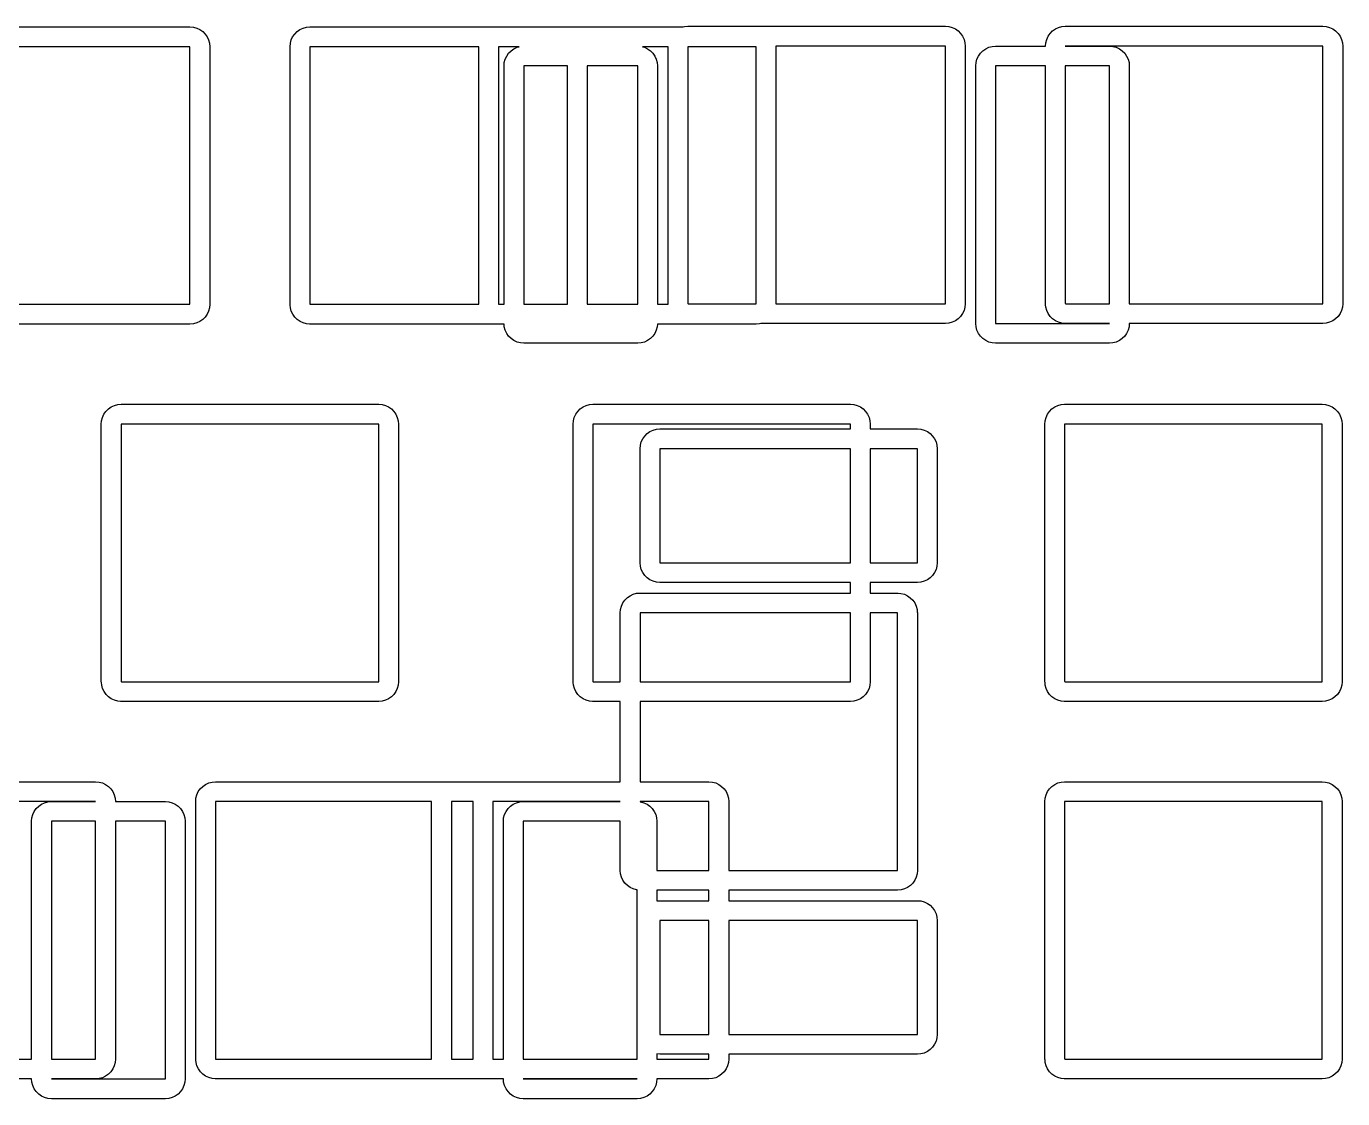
# Model space of a CAD drawing. Extents: x 2.4 to 14.3, y -7 to -3.4.
# Drawn here: x 11.649 to 14.265, y -5.491 to -3.36 of the extents above; entities that cross this region are included whole.
import ezdxf

# ---------------------------------------------------------------- set-up
doc = ezdxf.new("R2010")
doc.units = 0
doc.header["$MEASUREMENT"] = 0
doc.layers.add('BLACK', color=7, linetype='CONTINUOUS')

msp = doc.modelspace()

# ---------------------------------------------------------------- linework, layer by layer
at = {"layer": 'BLACK', "linetype": 'CONTINUOUS'}
for p, q in [((11.4628, -3.36097), (11.9747, -3.36097)), ((11.9747, -3.36097), (11.9747, -3.36097)), ((11.9747, -3.36097), (11.9815, -3.36157)), ((11.9747, -3.36097), (11.9747, -3.36097)), ((11.9815, -3.36157), (11.9881, -3.36335)), ((11.9881, -3.36335), (11.9943, -3.36625)), ((11.9943, -3.36625), (12, -3.37019)), ((12, -3.37019), (12.0048, -3.37504)), ((12.1827, -3.37504), (12.1875, -3.37018)), ((12.1875, -3.37018), (12.1932, -3.36625)), ((12.1932, -3.36625), (12.1994, -3.36335)), ((12.1994, -3.36335), (12.206, -3.36157)), ((12.206, -3.36157), (12.2128, -3.36097)), ((12.2128, -3.36097), (12.2128, -3.36097)), ((12.2128, -3.36097), (12.7247, -3.36097)), ((12.7247, -3.36097), (12.9548, -3.36097)), ((12.9548, -3.36097), (12.9573, -3.36032)), ((12.9573, -3.36032), (12.9641, -3.35972)), ((12.9641, -3.35972), (13.4759, -3.35972)), ((13.4759, -3.35972), (13.4827, -3.36032)), ((13.4827, -3.36032), (13.4894, -3.3621)), ((13.4894, -3.3621), (13.4956, -3.365)), ((13.4956, -3.365), (13.5012, -3.36894)), ((13.5012, -3.36894), (13.5061, -3.37379)), ((13.5061, -3.37379), (13.51, -3.37941)), ((13.68, -3.37941), (13.6839, -3.37379)), ((13.6839, -3.37379), (13.6888, -3.36894)), ((13.6888, -3.36894), (13.6944, -3.365)), ((13.6944, -3.365), (13.7006, -3.3621)), ((13.7006, -3.3621), (13.7073, -3.36032)), ((13.7073, -3.36032), (13.7141, -3.35972)), ((13.7141, -3.35972), (14.2259, -3.35972)), ((14.2259, -3.35972), (14.2327, -3.36032)), ((14.2327, -3.36032), (14.2394, -3.3621)), ((14.2394, -3.3621), (14.2456, -3.365)), ((14.2456, -3.365), (14.2512, -3.36894)), ((14.2512, -3.36894), (14.2561, -3.37379)), ((14.2561, -3.37379), (14.26, -3.37941)), ((11.9747, -3.40034), (11.4628, -3.40034)), ((11.9747, -3.40035), (11.9747, -3.40034)), ((11.9747, -3.40034), (11.9747, -3.40034)), ((11.9747, -3.91215), (11.9747, -3.40035)), ((12.0048, -3.37504), (12.0088, -3.38066)), ((12.0088, -3.38066), (12.0117, -3.38688)), ((12.0117, -3.38688), (12.0134, -3.39351)), ((12.0134, -3.39351), (12.014, -3.40034)), ((12.014, -3.40034), (12.014, -3.40034)), ((12.014, -3.40034), (12.014, -3.40034)), ((12.014, -3.40034), (12.014, -3.91216)), ((12.1735, -3.40034), (12.1741, -3.39351)), ((12.1735, -3.91216), (12.1735, -3.40034)), ((12.1735, -3.40034), (12.1735, -3.40034)), ((12.1741, -3.39351), (12.1758, -3.38688)), ((12.1758, -3.38688), (12.1787, -3.38066)), ((12.1787, -3.38066), (12.1827, -3.37504)), ((12.2128, -3.40034), (12.2128, -3.91128)), ((12.5485, -3.40034), (12.2128, -3.40034)), ((12.5485, -3.91216), (12.5485, -3.40034)), ((12.5878, -3.40034), (12.5878, -3.91128)), ((12.6288, -3.40034), (12.5878, -3.40034)), ((12.6246, -3.40147), (12.6288, -3.40034)), ((12.8737, -3.40034), (12.8779, -3.40147)), ((12.9247, -3.40034), (12.8737, -3.40034)), ((12.9247, -3.91091), (12.9247, -3.40034)), ((12.9641, -3.40034), (12.9641, -3.91004)), ((13.0997, -3.40034), (12.9641, -3.40034)), ((13.0997, -3.40035), (13.0997, -3.40034)), ((13.0997, -3.40034), (13.0997, -3.40034)), ((13.0997, -3.91091), (13.0997, -3.40035)), ((13.1389, -3.39909), (13.139, -3.40034)), ((13.4759, -3.39909), (13.1389, -3.39909)), ((13.139, -3.40034), (13.139, -3.40034)), ((13.139, -3.40034), (13.139, -3.40034)), ((13.139, -3.40034), (13.139, -3.91091)), ((13.4759, -3.91091), (13.4759, -3.39909)), ((13.51, -3.37941), (13.5129, -3.38563)), ((13.5129, -3.38563), (13.5147, -3.39226)), ((13.5147, -3.39226), (13.5153, -3.39909)), ((13.5153, -3.39909), (13.5153, -3.91091)), ((13.5621, -3.40147), (13.5687, -3.39969)), ((13.5687, -3.39969), (13.5755, -3.3991)), ((13.5755, -3.3991), (13.5756, -3.39909)), ((13.5756, -3.39909), (13.6747, -3.39909)), ((13.6747, -3.39909), (13.6753, -3.39226)), ((13.6747, -3.39909), (13.6747, -3.39909)), ((13.6747, -3.39909), (13.6747, -3.39909)), ((13.6753, -3.39226), (13.6771, -3.38563)), ((13.6771, -3.38563), (13.68, -3.37941)), ((13.7141, -3.39909), (13.7141, -3.39909)), ((13.7141, -3.39909), (13.8019, -3.39909)), ((14.2259, -3.39909), (13.7141, -3.39909)), ((13.8019, -3.39909), (13.8019, -3.39909)), ((13.8019, -3.39909), (13.8019, -3.39909)), ((13.8019, -3.39909), (13.8088, -3.39969)), ((13.8088, -3.39969), (13.8154, -3.40147)), ((14.2259, -3.91091), (14.2259, -3.39909)), ((14.26, -3.37941), (14.2629, -3.38563)), ((14.2629, -3.38563), (14.2647, -3.39226)), ((14.2647, -3.39226), (14.2653, -3.39909)), ((14.2653, -3.39909), (14.2653, -3.91091)), ((12.5993, -3.43163), (12.6011, -3.425)), ((12.6011, -3.425), (12.604, -3.41878)), ((12.604, -3.41878), (12.6079, -3.41316)), ((12.6079, -3.41316), (12.6128, -3.40831)), ((12.6128, -3.40831), (12.6184, -3.40437)), ((12.6184, -3.40437), (12.6246, -3.40147)), ((12.8779, -3.40147), (12.8841, -3.40437)), ((12.8841, -3.40437), (12.8897, -3.40831)), ((12.8897, -3.40831), (12.8946, -3.41316)), ((12.8946, -3.41316), (12.8985, -3.41878)), ((12.8985, -3.41878), (12.9014, -3.425)), ((12.9014, -3.425), (12.9032, -3.43163)), ((13.5368, -3.43163), (13.5386, -3.425)), ((13.5386, -3.425), (13.5415, -3.41878)), ((13.5415, -3.41878), (13.5454, -3.41316)), ((13.5454, -3.41316), (13.5503, -3.40831)), ((13.5503, -3.40831), (13.5559, -3.40437)), ((13.5559, -3.40437), (13.5621, -3.40147)), ((13.8154, -3.40147), (13.8216, -3.40437)), ((13.8216, -3.40437), (13.8272, -3.40831)), ((13.8272, -3.40831), (13.8321, -3.41316)), ((13.8321, -3.41316), (13.836, -3.41878)), ((13.836, -3.41878), (13.8389, -3.425)), ((13.8389, -3.425), (13.8407, -3.43162)), ((12.5987, -3.43846), (12.5993, -3.43163)), ((12.5987, -3.91216), (12.5987, -3.43846)), ((12.5987, -3.43846), (12.5987, -3.43846)), ((12.6381, -3.43846), (12.6381, -3.43846)), ((12.6381, -3.43846), (12.6381, -3.91216)), ((12.7247, -3.43846), (12.6381, -3.43846)), ((12.7247, -3.91215), (12.7247, -3.43846)), ((12.8644, -3.43846), (12.764, -3.43846)), ((12.764, -3.43846), (12.764, -3.91216)), ((12.8644, -3.91216), (12.8644, -3.43846)), ((12.8644, -3.43846), (12.8644, -3.43846)), ((12.9032, -3.43163), (12.9038, -3.43843)), ((12.9038, -3.43843), (12.9038, -3.43846)), ((12.9038, -3.43846), (12.9038, -3.91216)), ((13.5362, -3.43846), (13.5368, -3.43163)), ((13.5362, -3.95028), (13.5362, -3.43846)), ((13.5362, -3.43846), (13.5362, -3.43846)), ((13.5756, -3.43846), (13.5756, -3.95028)), ((13.6747, -3.43846), (13.5756, -3.43846)), ((13.6747, -3.91091), (13.6747, -3.43846)), ((13.7141, -3.43846), (13.7141, -3.91004)), ((13.8019, -3.43846), (13.7141, -3.43846)), ((13.8019, -3.91091), (13.8019, -3.43846)), ((13.8019, -3.43846), (13.8019, -3.43846)), ((13.8019, -3.43846), (13.8019, -3.43846)), ((13.8407, -3.43162), (13.8413, -3.43846)), ((13.8413, -3.43846), (13.8413, -3.43846)), ((13.8413, -3.43846), (13.8413, -3.43846)), ((13.8413, -3.43846), (13.8413, -3.43846)), ((13.8413, -3.43846), (13.8413, -3.91091)), ((11.4633, -3.91216), (11.9747, -3.91216)), ((11.9747, -3.91216), (11.9747, -3.91215)), ((11.9747, -3.91215), (11.9747, -3.91215)), ((12.0134, -3.91899), (12.0117, -3.92562)), ((12.014, -3.91216), (12.0134, -3.91899)), ((12.014, -3.91216), (12.014, -3.91216)), ((12.014, -3.91216), (12.014, -3.91216)), ((12.1738, -3.91412), (12.1735, -3.91216)), ((12.1742, -3.91895), (12.1738, -3.91412)), ((12.176, -3.92558), (12.1742, -3.91895)), ((12.2128, -3.91128), (12.213, -3.91211)), ((12.213, -3.91211), (12.213, -3.91211)), ((12.213, -3.91211), (12.213, -3.91211)), ((12.213, -3.91211), (12.213, -3.91211)), ((12.213, -3.91211), (12.213, -3.91211)), ((12.213, -3.91211), (12.2133, -3.91216)), ((12.2133, -3.91216), (12.5485, -3.91216)), ((12.5878, -3.91128), (12.588, -3.91211)), ((12.588, -3.91211), (12.588, -3.91211)), ((12.588, -3.91211), (12.588, -3.91211)), ((12.588, -3.91211), (12.588, -3.91211)), ((12.588, -3.91211), (12.588, -3.91211)), ((12.588, -3.91211), (12.5883, -3.91216)), ((12.5883, -3.91216), (12.5987, -3.91216)), ((12.6381, -3.91216), (12.7247, -3.91216)), ((12.7247, -3.91216), (12.7247, -3.91215)), ((12.7247, -3.91215), (12.7247, -3.91215)), ((12.764, -3.91216), (12.8644, -3.91216)), ((12.9038, -3.91216), (12.9249, -3.91216)), ((12.9249, -3.91216), (12.9247, -3.91091)), ((12.9641, -3.91004), (12.9642, -3.91086)), ((12.9642, -3.91086), (12.9642, -3.91086)), ((12.9642, -3.91086), (12.9645, -3.91091)), ((12.9645, -3.91091), (13.0997, -3.91091)), ((13.139, -3.91091), (13.4759, -3.91091)), ((13.5147, -3.91774), (13.5129, -3.92437)), ((13.5153, -3.91091), (13.5147, -3.91774)), ((13.675, -3.91294), (13.6747, -3.91091)), ((13.6754, -3.9177), (13.675, -3.91294)), ((13.6772, -3.92433), (13.6754, -3.9177)), ((13.7141, -3.91004), (13.7142, -3.91086)), ((13.7142, -3.91086), (13.7142, -3.91086)), ((13.7142, -3.91086), (13.7145, -3.91091)), ((13.7145, -3.91091), (13.8019, -3.91091)), ((13.8413, -3.91091), (14.2259, -3.91091)), ((14.2647, -3.91774), (14.2629, -3.92437)), ((14.2653, -3.91091), (14.2647, -3.91774)), ((11.9881, -3.94915), (11.9815, -3.95093)), ((11.9943, -3.94625), (11.9881, -3.94915)), ((12, -3.94231), (11.9943, -3.94625)), ((12.0048, -3.93746), (12, -3.94231)), ((12.0088, -3.93184), (12.0048, -3.93746)), ((12.0117, -3.92562), (12.0088, -3.93184)), ((12.1789, -3.9318), (12.176, -3.92558)), ((12.1828, -3.93742), (12.1789, -3.9318)), ((12.1876, -3.94227), (12.1828, -3.93742)), ((12.1933, -3.94621), (12.1876, -3.94227)), ((12.1995, -3.94911), (12.1933, -3.94621)), ((12.2061, -3.95088), (12.1995, -3.94911)), ((13.4827, -3.94968), (13.4759, -3.95028)), ((13.4894, -3.9479), (13.4827, -3.94968)), ((13.4956, -3.945), (13.4894, -3.9479)), ((13.5012, -3.94106), (13.4956, -3.945)), ((13.5061, -3.93621), (13.5012, -3.94106)), ((13.51, -3.93059), (13.5061, -3.93621)), ((13.5129, -3.92437), (13.51, -3.93059)), ((13.6801, -3.93055), (13.6772, -3.92433)), ((13.684, -3.93617), (13.6801, -3.93055)), ((13.6889, -3.94102), (13.684, -3.93617)), ((13.6945, -3.94496), (13.6889, -3.94102)), ((13.7007, -3.94786), (13.6945, -3.94496)), ((13.7074, -3.94963), (13.7007, -3.94786)), ((13.7131, -3.95014), (13.7074, -3.94963)), ((14.2327, -3.94968), (14.2259, -3.95028)), ((14.2394, -3.9479), (14.2327, -3.94968)), ((14.2456, -3.945), (14.2394, -3.9479)), ((14.2512, -3.94106), (14.2456, -3.945)), ((14.2561, -3.93621), (14.2512, -3.94106)), ((14.26, -3.93059), (14.2561, -3.93621)), ((14.2629, -3.92437), (14.26, -3.93059)), ((11.9747, -3.95153), (11.4628, -3.95153)), ((11.9815, -3.95093), (11.9747, -3.95153)), ((11.9747, -3.95153), (11.9747, -3.95153)), ((11.9747, -3.95153), (11.9747, -3.95153)), ((12.2119, -3.95139), (12.2061, -3.95088)), ((12.2128, -3.95153), (12.2119, -3.95139)), ((12.5878, -3.95153), (12.2128, -3.95153)), ((12.5988, -3.95153), (12.5878, -3.95153)), ((12.5993, -3.95711), (12.5988, -3.95153)), ((12.6011, -3.96374), (12.5993, -3.95711)), ((12.604, -3.96996), (12.6011, -3.96374)), ((12.6079, -3.97558), (12.604, -3.96996)), ((12.6128, -3.98044), (12.6079, -3.97558)), ((12.8946, -3.97558), (12.8897, -3.98043)), ((12.8985, -3.96996), (12.8946, -3.97558)), ((12.9014, -3.96374), (12.8985, -3.96996)), ((12.9032, -3.95711), (12.9014, -3.96374)), ((12.9037, -3.95153), (12.9032, -3.95711)), ((13.0997, -3.95153), (12.9037, -3.95153)), ((13.1065, -3.95093), (13.0997, -3.95153)), ((13.0997, -3.95153), (13.0997, -3.95153)), ((13.0997, -3.95153), (13.0997, -3.95153)), ((13.1089, -3.95028), (13.1065, -3.95093)), ((13.4759, -3.95028), (13.1089, -3.95028)), ((13.5362, -3.95032), (13.5362, -3.95028)), ((13.5368, -3.95711), (13.5362, -3.95032)), ((13.5386, -3.96374), (13.5368, -3.95711)), ((13.5415, -3.96996), (13.5386, -3.96374)), ((13.5454, -3.97558), (13.5415, -3.96996)), ((13.5503, -3.98043), (13.5454, -3.97558)), ((13.5756, -3.95028), (13.8019, -3.95028)), ((13.7141, -3.95028), (13.7131, -3.95014)), ((13.8019, -3.95028), (13.7141, -3.95028)), ((13.8019, -3.95028), (13.8019, -3.95028)), ((13.8321, -3.97558), (13.8272, -3.98043)), ((13.836, -3.96996), (13.8321, -3.97558)), ((13.8389, -3.96374), (13.836, -3.96996)), ((13.8407, -3.95711), (13.8389, -3.96374)), ((13.8413, -3.95028), (13.8407, -3.95711)), ((14.2259, -3.95028), (13.8413, -3.95028)), ((13.8413, -3.95028), (13.8413, -3.95028)), ((12.6184, -3.98437), (12.6128, -3.98044)), ((12.6246, -3.98727), (12.6184, -3.98437)), ((12.6312, -3.98905), (12.6246, -3.98727)), ((12.6381, -3.98965), (12.6312, -3.98905)), ((12.8644, -3.98965), (12.6381, -3.98965)), ((12.6381, -3.98965), (12.6381, -3.98965)), ((12.6381, -3.98965), (12.6381, -3.98965)), ((12.8713, -3.98905), (12.8644, -3.98965)), ((12.8644, -3.98965), (12.8644, -3.98965)), ((12.8644, -3.98965), (12.8644, -3.98965)), ((12.8644, -3.98965), (12.8644, -3.98965)), ((12.8779, -3.98727), (12.8713, -3.98905)), ((12.8841, -3.98437), (12.8779, -3.98727)), ((12.8897, -3.98043), (12.8841, -3.98437)), ((13.5559, -3.98437), (13.5503, -3.98043)), ((13.5621, -3.98727), (13.5559, -3.98437)), ((13.5687, -3.98905), (13.5621, -3.98727)), ((13.5756, -3.98965), (13.5687, -3.98905)), ((13.8019, -3.98965), (13.5756, -3.98965)), ((13.5756, -3.98965), (13.5756, -3.98965)), ((13.5756, -3.98965), (13.5756, -3.98965)), ((13.802, -3.98964), (13.8019, -3.98965)), ((13.8019, -3.98965), (13.8019, -3.98965)), ((13.8088, -3.98905), (13.802, -3.98964)), ((13.8154, -3.98727), (13.8088, -3.98905)), ((13.8216, -3.98437), (13.8154, -3.98727)), ((13.8272, -3.98043), (13.8216, -3.98437)), ((11.8008, -4.13688), (11.8037, -4.13066)), ((11.8037, -4.13066), (11.8077, -4.12504)), ((11.8077, -4.12504), (11.8125, -4.12018)), ((11.8125, -4.12018), (11.8182, -4.11625)), ((11.8182, -4.11625), (11.8244, -4.11335)), ((11.8244, -4.11335), (11.831, -4.11157)), ((11.831, -4.11157), (11.8378, -4.11097)), ((11.8378, -4.11097), (11.8378, -4.11097)), ((11.8378, -4.11097), (12.3497, -4.11097)), ((12.3497, -4.11097), (12.3497, -4.11097)), ((12.3497, -4.11097), (12.3565, -4.11157)), ((12.3497, -4.11097), (12.3497, -4.11097)), ((12.3565, -4.11157), (12.3631, -4.11335)), ((12.3631, -4.11335), (12.3693, -4.11625)), ((12.3693, -4.11625), (12.375, -4.12019)), ((12.375, -4.12019), (12.3798, -4.12504)), ((12.3798, -4.12504), (12.3838, -4.13066)), ((12.3838, -4.13066), (12.3867, -4.13688)), ((12.7383, -4.13688), (12.7412, -4.13066)), ((12.7412, -4.13066), (12.7452, -4.12504)), ((12.7452, -4.12504), (12.75, -4.12018)), ((12.75, -4.12018), (12.7557, -4.11625)), ((12.7557, -4.11625), (12.7619, -4.11335)), ((12.7619, -4.11335), (12.7685, -4.11157)), ((12.7685, -4.11157), (12.7753, -4.11097)), ((12.7753, -4.11097), (12.7753, -4.11097)), ((12.7753, -4.11097), (13.2872, -4.11097)), ((13.2872, -4.11097), (13.2872, -4.11097)), ((13.2872, -4.11097), (13.2872, -4.11097)), ((13.2872, -4.11097), (13.294, -4.11157)), ((13.294, -4.11157), (13.3006, -4.11335)), ((13.3006, -4.11335), (13.3068, -4.11625)), ((13.3068, -4.11625), (13.3125, -4.12019)), ((13.3125, -4.12019), (13.3173, -4.12504)), ((13.3173, -4.12504), (13.3213, -4.13066)), ((13.3213, -4.13066), (13.3242, -4.13688)), ((13.6758, -4.13688), (13.6787, -4.13066)), ((13.6787, -4.13066), (13.6827, -4.12504)), ((13.6827, -4.12504), (13.6875, -4.12018)), ((13.6875, -4.12018), (13.6932, -4.11625)), ((13.6932, -4.11625), (13.6994, -4.11335)), ((13.6994, -4.11335), (13.706, -4.11157)), ((13.706, -4.11157), (13.7128, -4.11097)), ((13.7128, -4.11097), (13.7128, -4.11097)), ((13.7128, -4.11097), (14.2247, -4.11097)), ((14.2247, -4.11097), (14.2247, -4.11097)), ((14.2247, -4.11097), (14.2315, -4.11157)), ((14.2247, -4.11097), (14.2247, -4.11097)), ((14.2315, -4.11157), (14.2381, -4.11335)), ((14.2381, -4.11335), (14.2443, -4.11625)), ((14.2443, -4.11625), (14.25, -4.12019)), ((14.25, -4.12019), (14.2548, -4.12504)), ((14.2548, -4.12504), (14.2588, -4.13066)), ((14.2588, -4.13066), (14.2617, -4.13688)), ((11.7985, -4.15034), (11.7991, -4.14351)), ((11.7985, -4.66216), (11.7985, -4.15034)), ((11.7985, -4.15034), (11.7985, -4.15034)), ((11.7991, -4.14351), (11.8008, -4.13688)), ((11.8378, -4.15034), (11.8378, -4.66128)), ((12.3497, -4.15034), (11.8378, -4.15034)), ((12.3497, -4.15035), (12.3497, -4.15034)), ((12.3497, -4.15034), (12.3497, -4.15034)), ((12.3497, -4.66215), (12.3497, -4.15035)), ((12.3867, -4.13688), (12.3884, -4.14351)), ((12.3884, -4.14351), (12.389, -4.15034)), ((12.389, -4.15034), (12.389, -4.15034)), ((12.389, -4.15034), (12.389, -4.15034)), ((12.389, -4.15034), (12.389, -4.66216)), ((12.736, -4.15034), (12.7366, -4.14351)), ((12.736, -4.66216), (12.736, -4.15034)), ((12.736, -4.15034), (12.736, -4.15034)), ((12.7366, -4.14351), (12.7383, -4.13688)), ((12.7753, -4.15034), (12.7753, -4.66128)), ((13.2872, -4.15034), (12.7753, -4.15034)), ((13.2872, -4.15035), (13.2872, -4.15034)), ((13.2872, -4.15034), (13.2872, -4.15034)), ((13.2872, -4.15992), (13.2872, -4.15035)), ((13.3242, -4.13688), (13.3259, -4.14351)), ((13.3259, -4.14351), (13.3265, -4.15034)), ((13.3265, -4.15034), (13.3265, -4.15034)), ((13.3265, -4.15034), (13.3265, -4.15034)), ((13.3265, -4.15034), (13.3265, -4.15992)), ((13.6735, -4.15034), (13.6741, -4.14351)), ((13.6735, -4.66216), (13.6735, -4.15034)), ((13.6735, -4.15034), (13.6735, -4.15034)), ((13.6741, -4.14351), (13.6758, -4.13688)), ((13.7128, -4.15034), (13.7128, -4.66128)), ((14.2247, -4.15034), (13.7128, -4.15034)), ((14.2247, -4.15035), (14.2247, -4.15034)), ((14.2247, -4.15034), (14.2247, -4.15034)), ((14.2247, -4.66215), (14.2247, -4.15035)), ((14.2617, -4.13688), (14.2634, -4.14351)), ((14.2634, -4.14351), (14.264, -4.15034)), ((14.264, -4.15034), (14.264, -4.15034)), ((14.264, -4.15034), (14.264, -4.15034)), ((14.264, -4.15034), (14.264, -4.66216)), ((12.8715, -4.18582), (12.8744, -4.1796)), ((12.8744, -4.1796), (12.8783, -4.17398)), ((12.8783, -4.17398), (12.8832, -4.16913)), ((12.8832, -4.16913), (12.8888, -4.16519)), ((12.8888, -4.16519), (12.895, -4.16229)), ((12.895, -4.16229), (12.9016, -4.16052)), ((12.9016, -4.16052), (12.9085, -4.15992)), ((12.9085, -4.15992), (12.9085, -4.15992)), ((12.9085, -4.15992), (13.2872, -4.15992)), ((13.3265, -4.15992), (13.4203, -4.15992)), ((13.4203, -4.15992), (13.4271, -4.16052)), ((13.4271, -4.16052), (13.4337, -4.16229)), ((13.4337, -4.16229), (13.44, -4.16519)), ((13.44, -4.16519), (13.4456, -4.16913)), ((13.4456, -4.16913), (13.4504, -4.17398)), ((13.4504, -4.17398), (13.4544, -4.1796)), ((13.4544, -4.1796), (13.4573, -4.18582)), ((12.8691, -4.19929), (12.8697, -4.19245)), ((12.8691, -4.42567), (12.8691, -4.19929)), ((12.8691, -4.19929), (12.8691, -4.19929)), ((12.8691, -4.19929), (12.8691, -4.19929)), ((12.8697, -4.19245), (12.8715, -4.18582)), ((12.9085, -4.19929), (12.9085, -4.42567)), ((13.2872, -4.19929), (12.9085, -4.19929)), ((13.2872, -4.42567), (13.2872, -4.19929)), ((13.3265, -4.19929), (13.3265, -4.42567)), ((13.4203, -4.19929), (13.3265, -4.19929)), ((13.4203, -4.42567), (13.4203, -4.19929)), ((13.4203, -4.19929), (13.4203, -4.19929)), ((13.4573, -4.18582), (13.459, -4.19245)), ((13.459, -4.19245), (13.4596, -4.19929)), ((13.4596, -4.19929), (13.4596, -4.19929)), ((13.4596, -4.19929), (13.4596, -4.19929)), ((13.4596, -4.19929), (13.4596, -4.19929)), ((13.4596, -4.19929), (13.4596, -4.42566)), ((12.8697, -4.4325), (12.8691, -4.42567)), ((12.8691, -4.42567), (12.8691, -4.42567)), ((12.8715, -4.43913), (12.8697, -4.4325)), ((12.8744, -4.44535), (12.8715, -4.43913)), ((12.8783, -4.45097), (12.8744, -4.44535)), ((12.9085, -4.42567), (13.2872, -4.42567)), ((13.3265, -4.42567), (13.4203, -4.42567)), ((13.4544, -4.44535), (13.4504, -4.45097)), ((13.4573, -4.43913), (13.4544, -4.44535)), ((13.459, -4.4325), (13.4573, -4.43913)), ((13.4596, -4.42566), (13.459, -4.4325)), ((12.8832, -4.45582), (12.8783, -4.45097)), ((12.8888, -4.45976), (12.8832, -4.45582)), ((12.895, -4.46266), (12.8888, -4.45976)), ((12.9016, -4.46444), (12.895, -4.46266)), ((12.9085, -4.46504), (12.9016, -4.46444)), ((13.2872, -4.46504), (12.9085, -4.46504)), ((12.9085, -4.46504), (12.9085, -4.46504)), ((12.9085, -4.46504), (12.9085, -4.46504)), ((13.2872, -4.48597), (13.2872, -4.46504)), ((13.4203, -4.46504), (13.3265, -4.46504)), ((13.3265, -4.46504), (13.3265, -4.48597)), ((13.4271, -4.46444), (13.4203, -4.46504)), ((13.4203, -4.46504), (13.4203, -4.46504)), ((13.4203, -4.46504), (13.4203, -4.46504)), ((13.4203, -4.46504), (13.4203, -4.46504)), ((13.4337, -4.46266), (13.4271, -4.46444)), ((13.44, -4.45976), (13.4337, -4.46266)), ((13.4456, -4.45582), (13.44, -4.45976)), ((13.4504, -4.45097), (13.4456, -4.45582)), ((12.8389, -4.50004), (12.8438, -4.49519)), ((12.8438, -4.49519), (12.8494, -4.49125)), ((12.8494, -4.49125), (12.8556, -4.48835)), ((12.8556, -4.48835), (12.8623, -4.48657)), ((12.8623, -4.48657), (12.8691, -4.48598)), ((12.8691, -4.48598), (12.8691, -4.48597)), ((12.8691, -4.48597), (13.2872, -4.48597)), ((13.3265, -4.48597), (13.3809, -4.48597)), ((13.3809, -4.48597), (13.3819, -4.48611)), ((13.3819, -4.48611), (13.3876, -4.48662)), ((13.3876, -4.48662), (13.3943, -4.48839)), ((13.3943, -4.48839), (13.4005, -4.49129)), ((13.4005, -4.49129), (13.4061, -4.49523)), ((13.4061, -4.49523), (13.411, -4.50008)), ((12.8297, -4.52534), (12.8303, -4.51851)), ((12.8297, -4.66216), (12.8297, -4.52534)), ((12.8297, -4.52534), (12.8297, -4.52534)), ((12.8297, -4.52534), (12.8297, -4.52534)), ((12.8303, -4.51851), (12.8321, -4.51188)), ((12.8321, -4.51188), (12.835, -4.50566)), ((12.835, -4.50566), (12.8389, -4.50004)), ((12.8691, -4.52534), (12.8691, -4.66216)), ((13.2872, -4.52534), (12.8691, -4.52534)), ((13.2872, -4.66215), (13.2872, -4.52534)), ((13.3265, -4.52534), (13.3265, -4.66216)), ((13.3805, -4.52534), (13.3265, -4.52534)), ((13.3808, -4.52539), (13.3805, -4.52534)), ((13.3809, -4.52622), (13.3808, -4.52539)), ((13.3808, -4.52539), (13.3808, -4.52539)), ((13.3808, -4.52539), (13.3808, -4.52539)), ((13.3808, -4.52539), (13.3808, -4.52539)), ((13.3808, -4.52539), (13.3808, -4.52539)), ((13.411, -4.50008), (13.4149, -4.5057)), ((13.4149, -4.5057), (13.4178, -4.51192)), ((13.4178, -4.51192), (13.4196, -4.51855)), ((13.4196, -4.51855), (13.42, -4.52334)), ((13.42, -4.52334), (13.4203, -4.52534)), ((13.4203, -4.52534), (13.4203, -5.03716)), ((13.3809, -5.03716), (13.3809, -4.52622)), ((11.7988, -4.66412), (11.7985, -4.66216)), ((11.7992, -4.66895), (11.7988, -4.66412)), ((11.801, -4.67558), (11.7992, -4.66895)), ((11.8039, -4.6818), (11.801, -4.67558)), ((11.8078, -4.68742), (11.8039, -4.6818)), ((11.8378, -4.66128), (11.838, -4.66211)), ((11.838, -4.66211), (11.838, -4.66211)), ((11.838, -4.66211), (11.838, -4.66211)), ((11.838, -4.66211), (11.838, -4.66211)), ((11.838, -4.66211), (11.838, -4.66211)), ((11.838, -4.66211), (11.8383, -4.66216)), ((11.8383, -4.66216), (12.3497, -4.66216)), ((12.3497, -4.66216), (12.3497, -4.66215)), ((12.3497, -4.66215), (12.3497, -4.66215)), ((12.3838, -4.68184), (12.3798, -4.68746)), ((12.3867, -4.67562), (12.3838, -4.68184)), ((12.3884, -4.66899), (12.3867, -4.67562)), ((12.389, -4.66216), (12.3884, -4.66899)), ((12.389, -4.66216), (12.389, -4.66216)), ((12.389, -4.66216), (12.389, -4.66216)), ((12.7363, -4.66412), (12.736, -4.66216)), ((12.7367, -4.66895), (12.7363, -4.66412)), ((12.7385, -4.67558), (12.7367, -4.66895)), ((12.7414, -4.6818), (12.7385, -4.67558)), ((12.7453, -4.68742), (12.7414, -4.6818)), ((12.7753, -4.66128), (12.7755, -4.66211)), ((12.7755, -4.66211), (12.7755, -4.66211)), ((12.7755, -4.66211), (12.7755, -4.66211)), ((12.7755, -4.66211), (12.7755, -4.66211)), ((12.7755, -4.66211), (12.7755, -4.66211)), ((12.7755, -4.66211), (12.7758, -4.66216)), ((12.7758, -4.66216), (12.8297, -4.66216)), ((12.8691, -4.66216), (13.2872, -4.66216)), ((13.2872, -4.66216), (13.2872, -4.66215)), ((13.2872, -4.66215), (13.2872, -4.66215)), ((13.3213, -4.68184), (13.3173, -4.68746)), ((13.3242, -4.67562), (13.3213, -4.68184)), ((13.3259, -4.66899), (13.3242, -4.67562)), ((13.3265, -4.66216), (13.3259, -4.66899)), ((13.3265, -4.66216), (13.3265, -4.66216)), ((13.3265, -4.66216), (13.3265, -4.66216)), ((13.6738, -4.66412), (13.6735, -4.66216)), ((13.6742, -4.66895), (13.6738, -4.66412)), ((13.676, -4.67558), (13.6742, -4.66895)), ((13.6789, -4.6818), (13.676, -4.67558)), ((13.6828, -4.68742), (13.6789, -4.6818)), ((13.7128, -4.66128), (13.713, -4.66211)), ((13.713, -4.66211), (13.713, -4.66211)), ((13.713, -4.66211), (13.713, -4.66211)), ((13.713, -4.66211), (13.713, -4.66211)), ((13.713, -4.66211), (13.713, -4.66211)), ((13.713, -4.66211), (13.7133, -4.66216)), ((13.7133, -4.66216), (14.2247, -4.66216)), ((14.2247, -4.66216), (14.2247, -4.66215)), ((14.2247, -4.66215), (14.2247, -4.66215)), ((14.2588, -4.68184), (14.2548, -4.68746)), ((14.2617, -4.67562), (14.2588, -4.68184)), ((14.2634, -4.66899), (14.2617, -4.67562)), ((14.264, -4.66216), (14.2634, -4.66899)), ((14.264, -4.66216), (14.264, -4.66216)), ((14.264, -4.66216), (14.264, -4.66216)), ((11.8126, -4.69227), (11.8078, -4.68742)), ((11.8183, -4.69621), (11.8126, -4.69227)), ((11.8245, -4.69911), (11.8183, -4.69621)), ((11.8311, -4.70088), (11.8245, -4.69911)), ((11.8369, -4.70139), (11.8311, -4.70088)), ((11.8378, -4.70153), (11.8369, -4.70139)), ((12.3497, -4.70153), (11.8378, -4.70153)), ((12.3565, -4.70093), (12.3497, -4.70153)), ((12.3497, -4.70153), (12.3497, -4.70153)), ((12.3497, -4.70153), (12.3497, -4.70153)), ((12.3631, -4.69915), (12.3565, -4.70093)), ((12.3693, -4.69625), (12.3631, -4.69915)), ((12.375, -4.69231), (12.3693, -4.69625)), ((12.3798, -4.68746), (12.375, -4.69231)), ((12.7501, -4.69227), (12.7453, -4.68742)), ((12.7558, -4.69621), (12.7501, -4.69227)), ((12.762, -4.69911), (12.7558, -4.69621)), ((12.7686, -4.70088), (12.762, -4.69911)), ((12.7744, -4.70139), (12.7686, -4.70088)), ((12.7753, -4.70153), (12.7744, -4.70139)), ((12.8297, -4.70153), (12.7753, -4.70153)), ((12.8297, -4.86097), (12.8297, -4.70153)), ((13.2872, -4.70153), (12.8691, -4.70153)), ((12.8691, -4.70153), (12.8691, -4.86097)), ((13.294, -4.70093), (13.2872, -4.70153)), ((13.2872, -4.70153), (13.2872, -4.70153)), ((13.2872, -4.70153), (13.2872, -4.70153)), ((13.3006, -4.69915), (13.294, -4.70093)), ((13.3068, -4.69625), (13.3006, -4.69915)), ((13.3125, -4.69231), (13.3068, -4.69625)), ((13.3173, -4.68746), (13.3125, -4.69231)), ((13.6876, -4.69227), (13.6828, -4.68742)), ((13.6933, -4.69621), (13.6876, -4.69227)), ((13.6995, -4.69911), (13.6933, -4.69621)), ((13.7061, -4.70088), (13.6995, -4.69911)), ((13.7119, -4.70139), (13.7061, -4.70088)), ((13.7128, -4.70153), (13.7119, -4.70139)), ((14.2247, -4.70153), (13.7128, -4.70153)), ((14.2315, -4.70093), (14.2247, -4.70153)), ((14.2247, -4.70153), (14.2247, -4.70153)), ((14.2247, -4.70153), (14.2247, -4.70153)), ((14.2381, -4.69915), (14.2315, -4.70093)), ((14.2443, -4.69625), (14.2381, -4.69915)), ((14.25, -4.69231), (14.2443, -4.69625)), ((14.2548, -4.68746), (14.25, -4.69231)), ((11.2753, -4.86097), (11.7872, -4.86097)), ((11.7872, -4.86097), (11.7872, -4.86097)), ((11.7872, -4.86097), (11.794, -4.86157)), ((11.7872, -4.86097), (11.7872, -4.86097)), ((11.794, -4.86157), (11.8006, -4.86335)), ((11.8006, -4.86335), (11.8068, -4.86625)), ((12.0057, -4.86625), (12.0119, -4.86335)), ((12.0119, -4.86335), (12.0185, -4.86157)), ((12.0185, -4.86157), (12.0253, -4.86097)), ((12.0253, -4.86097), (12.0253, -4.86097)), ((12.0253, -4.86097), (12.4941, -4.86097)), ((12.4941, -4.86097), (12.4941, -4.86097)), ((12.4941, -4.86097), (12.4941, -4.86097)), ((12.4941, -4.86097), (12.5372, -4.86097)), ((12.5372, -4.86097), (12.8297, -4.86097)), ((12.8691, -4.86097), (13.0059, -4.86097)), ((13.0059, -4.86097), (13.0127, -4.86157)), ((13.0127, -4.86157), (13.0194, -4.86335)), ((13.0194, -4.86335), (13.0256, -4.86625)), ((13.6932, -4.86625), (13.6994, -4.86335)), ((13.6994, -4.86335), (13.706, -4.86157)), ((13.706, -4.86157), (13.7128, -4.86097)), ((13.7128, -4.86097), (13.7128, -4.86097)), ((13.7128, -4.86097), (14.2247, -4.86097)), ((14.2247, -4.86097), (14.2247, -4.86097)), ((14.2247, -4.86097), (14.2315, -4.86157)), ((14.2247, -4.86097), (14.2247, -4.86097)), ((14.2315, -4.86157), (14.2381, -4.86335)), ((14.2381, -4.86335), (14.2443, -4.86625)), ((11.8068, -4.86625), (11.8125, -4.87019)), ((11.8125, -4.87019), (11.8173, -4.87504)), ((11.8173, -4.87504), (11.8213, -4.88066)), ((11.8213, -4.88066), (11.8242, -4.88688)), ((11.8242, -4.88688), (11.8259, -4.89351)), ((11.9866, -4.89351), (11.9883, -4.88688)), ((11.9883, -4.88688), (11.9912, -4.88066)), ((11.9912, -4.88066), (11.9952, -4.87504)), ((11.9952, -4.87504), (12, -4.87018)), ((12, -4.87018), (12.0057, -4.86625)), ((13.0256, -4.86625), (13.0312, -4.87018)), ((13.0312, -4.87018), (13.0361, -4.87504)), ((13.0361, -4.87504), (13.04, -4.88066)), ((13.04, -4.88066), (13.0429, -4.88688)), ((13.0429, -4.88688), (13.0447, -4.89351)), ((13.6741, -4.89351), (13.6758, -4.88688)), ((13.6758, -4.88688), (13.6787, -4.88066)), ((13.6787, -4.88066), (13.6827, -4.87504)), ((13.6827, -4.87504), (13.6875, -4.87018)), ((13.6875, -4.87018), (13.6932, -4.86625)), ((14.2443, -4.86625), (14.25, -4.87019)), ((14.25, -4.87019), (14.2548, -4.87504)), ((14.2548, -4.87504), (14.2588, -4.88066)), ((14.2588, -4.88066), (14.2617, -4.88688)), ((14.2617, -4.88688), (14.2634, -4.89351)), ((11.7872, -4.90034), (11.2753, -4.90034)), ((11.6652, -4.92003), (11.6692, -4.91441)), ((11.6692, -4.91441), (11.674, -4.90956)), ((11.674, -4.90956), (11.6796, -4.90562)), ((11.6796, -4.90562), (11.6858, -4.90272)), ((11.6858, -4.90272), (11.6925, -4.90094)), ((11.6925, -4.90094), (11.6993, -4.90035)), ((11.6993, -4.90035), (11.6993, -4.90034)), ((11.6993, -4.90034), (11.7872, -4.90034)), ((11.7872, -4.90034), (11.7872, -4.90034)), ((11.7872, -4.90034), (11.7872, -4.90034)), ((11.8259, -4.89351), (11.8265, -4.90034)), ((11.8265, -4.90034), (11.8265, -4.90034)), ((11.8265, -4.90034), (11.8265, -4.90034)), ((11.8265, -4.90034), (11.8265, -4.90034)), ((11.8265, -4.90034), (11.9257, -4.90034)), ((11.9257, -4.90034), (11.9325, -4.90094)), ((11.9325, -4.90094), (11.9392, -4.90272)), ((11.9392, -4.90272), (11.9454, -4.90562)), ((11.9454, -4.90562), (11.951, -4.90955)), ((11.951, -4.90955), (11.9558, -4.91441)), ((11.9558, -4.91441), (11.9598, -4.92003)), ((11.986, -4.90034), (11.9866, -4.89351)), ((11.986, -5.41216), (11.986, -4.90034)), ((11.986, -4.90034), (11.986, -4.90034)), ((12.0253, -4.90034), (12.0253, -5.41128)), ((12.4547, -4.90034), (12.0253, -4.90034)), ((12.4547, -5.41216), (12.4547, -4.90034)), ((12.4941, -4.90034), (12.4941, -5.41128)), ((12.5372, -4.90034), (12.4941, -4.90034)), ((12.5372, -4.90035), (12.5372, -4.90034)), ((12.5372, -4.90034), (12.5372, -4.90034)), ((12.5372, -5.41215), (12.5372, -4.90035)), ((12.5765, -4.90034), (12.5765, -5.41216)), ((12.6368, -4.90034), (12.5765, -4.90034)), ((12.6027, -4.92003), (12.6067, -4.91441)), ((12.6067, -4.91441), (12.6115, -4.90955)), ((12.6115, -4.90955), (12.6171, -4.90562)), ((12.6171, -4.90562), (12.6233, -4.90272)), ((12.6233, -4.90272), (12.63, -4.90094)), ((12.63, -4.90094), (12.6368, -4.90034)), ((12.6368, -4.90034), (12.6368, -4.90034)), ((12.6368, -4.90034), (12.8297, -4.90034)), ((12.8297, -4.90034), (12.6368, -4.90034)), ((12.8297, -4.90034), (12.8297, -4.90034)), ((12.8691, -4.90034), (12.8691, -4.90086)), ((13.0059, -4.90034), (12.8691, -4.90034)), ((12.8691, -4.90086), (12.87, -4.90094)), ((12.87, -4.90094), (12.8767, -4.90272)), ((12.8767, -4.90272), (12.8829, -4.90562)), ((12.8829, -4.90562), (12.8885, -4.90956)), ((12.8885, -4.90956), (12.8933, -4.91441)), ((12.8933, -4.91441), (12.8973, -4.92003)), ((13.0059, -5.03716), (13.0059, -4.90034)), ((13.0447, -4.89351), (13.0453, -4.90034)), ((13.0453, -4.90034), (13.0453, -4.90034)), ((13.0453, -4.90034), (13.0453, -4.90034)), ((13.0453, -4.90034), (13.0453, -4.90034)), ((13.0453, -4.90034), (13.0453, -5.03716)), ((13.6735, -4.90034), (13.6741, -4.89351)), ((13.6735, -5.41216), (13.6735, -4.90034)), ((13.6735, -4.90034), (13.6735, -4.90034)), ((13.7128, -4.90034), (13.7128, -5.41128)), ((14.2247, -4.90034), (13.7128, -4.90034)), ((14.2247, -4.90035), (14.2247, -4.90034)), ((14.2247, -4.90034), (14.2247, -4.90034)), ((14.2247, -5.41215), (14.2247, -4.90035)), ((14.2634, -4.89351), (14.264, -4.90034)), ((14.264, -4.90034), (14.264, -4.90034)), ((14.264, -4.90034), (14.264, -4.90034)), ((14.264, -4.90034), (14.264, -5.41216)), ((11.6599, -4.93971), (11.6605, -4.93288)), ((11.6599, -5.41216), (11.6599, -4.93971)), ((11.6599, -4.93971), (11.6599, -4.93971)), ((11.6599, -4.93971), (11.6599, -4.93971)), ((11.6605, -4.93288), (11.6623, -4.92625)), ((11.6623, -4.92625), (11.6652, -4.92003)), ((11.6993, -4.93971), (11.6993, -5.41216)), ((11.7872, -4.93971), (11.6993, -4.93971)), ((11.7872, -5.41215), (11.7872, -4.93971)), ((11.8265, -4.93971), (11.8265, -5.41216)), ((11.9257, -4.93971), (11.8265, -4.93971)), ((11.9257, -5.45152), (11.9257, -4.93971)), ((11.9598, -4.92003), (11.9627, -4.92625)), ((11.9627, -4.92625), (11.9645, -4.93288)), ((11.9645, -4.93288), (11.9651, -4.93971)), ((11.9651, -4.93971), (11.9651, -4.93971)), ((11.9651, -4.93971), (11.9651, -4.93971)), ((11.9651, -4.93971), (11.9651, -4.93971)), ((11.9651, -4.93971), (11.9651, -5.45153)), ((12.5974, -4.93971), (12.598, -4.93288)), ((12.5974, -5.41216), (12.5974, -4.93971)), ((12.5974, -4.93971), (12.5974, -4.93971)), ((12.598, -4.93288), (12.5998, -4.92625)), ((12.5998, -4.92625), (12.6027, -4.92003)), ((12.6368, -4.93971), (12.6368, -5.41216)), ((12.8297, -4.93971), (12.6368, -4.93971)), ((12.8297, -5.03716), (12.8297, -4.93971)), ((12.8973, -4.92003), (12.9002, -4.92625)), ((12.9002, -4.92625), (12.902, -4.93288)), ((12.902, -4.93288), (12.9026, -4.93968)), ((12.9026, -4.93968), (12.9026, -4.93971)), ((12.9026, -4.93971), (12.9026, -4.93971)), ((12.9026, -4.93971), (12.9026, -4.93971)), ((12.9026, -4.93971), (12.9026, -4.93971)), ((12.9026, -4.93971), (12.9026, -5.03716)), ((12.8303, -5.04399), (12.8297, -5.03716)), ((12.8297, -5.03716), (12.8297, -5.03716)), ((12.8297, -5.03716), (12.8297, -5.03716)), ((12.8297, -5.03716), (12.8297, -5.03716)), ((12.8321, -5.05062), (12.8303, -5.04399)), ((12.9026, -5.03716), (13.0059, -5.03716)), ((13.0453, -5.03716), (13.3809, -5.03716)), ((13.4197, -5.04399), (13.4179, -5.05062)), ((13.4203, -5.03716), (13.4197, -5.04399)), ((13.4203, -5.03716), (13.4203, -5.03716)), ((12.835, -5.05684), (12.8321, -5.05062)), ((12.8389, -5.06246), (12.835, -5.05684)), ((12.8438, -5.06732), (12.8389, -5.06246)), ((12.8494, -5.07125), (12.8438, -5.06732)), ((12.8556, -5.07415), (12.8494, -5.07125)), ((12.8623, -5.07593), (12.8556, -5.07415)), ((13.3944, -5.07415), (13.3877, -5.07593)), ((13.4006, -5.07125), (13.3944, -5.07415)), ((13.4062, -5.06732), (13.4006, -5.07125)), ((13.4111, -5.06246), (13.4062, -5.06732)), ((13.415, -5.05684), (13.4111, -5.06246)), ((13.4179, -5.05062), (13.415, -5.05684)), ((12.8632, -5.07601), (12.8623, -5.07593)), ((12.8632, -5.41216), (12.8632, -5.07601)), ((12.9026, -5.07653), (12.9026, -5.09793)), ((13.0059, -5.07653), (12.9026, -5.07653)), ((12.9026, -5.09793), (12.9085, -5.09742)), ((12.9085, -5.09742), (12.9085, -5.09742)), ((12.9085, -5.09742), (13.0059, -5.09742)), ((13.0059, -5.09742), (13.0059, -5.07653)), ((13.3809, -5.07653), (13.0453, -5.07653)), ((13.0453, -5.07653), (13.0453, -5.09742)), ((13.0453, -5.09742), (13.4203, -5.09742)), ((13.3877, -5.07593), (13.3809, -5.07653)), ((13.3809, -5.07653), (13.3809, -5.07653)), ((13.4203, -5.09742), (13.4271, -5.09802)), ((13.4271, -5.09802), (13.4337, -5.09979)), ((13.4337, -5.09979), (13.44, -5.10269)), ((13.44, -5.10269), (13.4456, -5.10663)), ((13.4456, -5.10663), (13.4504, -5.11148)), ((13.4504, -5.11148), (13.4544, -5.1171)), ((13.4544, -5.1171), (13.4573, -5.12332)), ((13.4573, -5.12332), (13.459, -5.12995)), ((12.9085, -5.13679), (12.9085, -5.36317)), ((13.0059, -5.13679), (12.9085, -5.13679)), ((13.0059, -5.36317), (13.0059, -5.13679)), ((13.0453, -5.13679), (13.0453, -5.36317)), ((13.4203, -5.13679), (13.0453, -5.13679)), ((13.4203, -5.36317), (13.4203, -5.13679)), ((13.4203, -5.13679), (13.4203, -5.13679)), ((13.459, -5.12995), (13.4596, -5.13679)), ((13.4596, -5.13679), (13.4596, -5.13679)), ((13.4596, -5.13679), (13.4596, -5.13679)), ((13.4596, -5.13679), (13.4596, -5.13679)), ((13.4596, -5.13679), (13.4596, -5.36316)), ((12.9085, -5.36317), (13.0059, -5.36317)), ((13.0453, -5.36317), (13.4203, -5.36317)), ((13.4504, -5.38847), (13.4456, -5.39332)), ((13.4544, -5.38285), (13.4504, -5.38847)), ((13.4573, -5.37663), (13.4544, -5.38285)), ((13.459, -5.37), (13.4573, -5.37663)), ((13.4596, -5.36316), (13.459, -5.37)), ((11.2758, -5.41216), (11.6599, -5.41216)), ((11.6993, -5.41216), (11.7872, -5.41216)), ((11.7872, -5.41216), (11.7872, -5.41215)), ((11.7872, -5.41215), (11.7872, -5.41215)), ((11.8265, -5.41216), (11.8259, -5.41899)), ((11.8265, -5.41216), (11.8265, -5.41216)), ((11.8265, -5.41216), (11.8265, -5.41216)), ((11.9863, -5.41412), (11.986, -5.41216)), ((11.9867, -5.41895), (11.9863, -5.41412)), ((12.0253, -5.41128), (12.0255, -5.41211)), ((12.0255, -5.41211), (12.0255, -5.41211)), ((12.0255, -5.41211), (12.0255, -5.41211)), ((12.0255, -5.41211), (12.0255, -5.41211)), ((12.0255, -5.41211), (12.0255, -5.41211)), ((12.0255, -5.41211), (12.0258, -5.41216)), ((12.0258, -5.41216), (12.4547, -5.41216)), ((12.4941, -5.41128), (12.4942, -5.41211)), ((12.4942, -5.41211), (12.4942, -5.41211)), ((12.4942, -5.41211), (12.4942, -5.41211)), ((12.4942, -5.41211), (12.4942, -5.41211)), ((12.4942, -5.41211), (12.4942, -5.41211)), ((12.4942, -5.41211), (12.4945, -5.41216)), ((12.4945, -5.41216), (12.5372, -5.41216)), ((12.5372, -5.41216), (12.5372, -5.41215)), ((12.5372, -5.41215), (12.5372, -5.41215)), ((12.5765, -5.41216), (12.5974, -5.41216)), ((12.6368, -5.41216), (12.8632, -5.41216)), ((12.9085, -5.40254), (12.9026, -5.40202)), ((12.9026, -5.40202), (12.9026, -5.41216)), ((12.9026, -5.41216), (13.0059, -5.41216)), ((13.0059, -5.40254), (12.9085, -5.40254)), ((12.9085, -5.40254), (12.9085, -5.40254)), ((12.9085, -5.40254), (12.9085, -5.40254)), ((13.0059, -5.41215), (13.0059, -5.40254)), ((13.0059, -5.41216), (13.0059, -5.41215)), ((13.0453, -5.41216), (13.0447, -5.41899)), ((13.4203, -5.40254), (13.0453, -5.40254)), ((13.0453, -5.40254), (13.0453, -5.41216)), ((13.0453, -5.41216), (13.0453, -5.41216)), ((13.0453, -5.41216), (13.0453, -5.41216)), ((13.4271, -5.40194), (13.4203, -5.40254)), ((13.4203, -5.40254), (13.4203, -5.40254)), ((13.4203, -5.40254), (13.4203, -5.40254)), ((13.4203, -5.40254), (13.4203, -5.40254)), ((13.4337, -5.40016), (13.4271, -5.40194)), ((13.44, -5.39726), (13.4337, -5.40016)), ((13.4456, -5.39332), (13.44, -5.39726)), ((13.6738, -5.41412), (13.6735, -5.41216)), ((13.6742, -5.41895), (13.6738, -5.41412)), ((13.7128, -5.41128), (13.713, -5.41211)), ((13.713, -5.41211), (13.713, -5.41211)), ((13.713, -5.41211), (13.713, -5.41211)), ((13.713, -5.41211), (13.713, -5.41211)), ((13.713, -5.41211), (13.713, -5.41211)), ((13.713, -5.41211), (13.7133, -5.41216)), ((13.7133, -5.41216), (14.2247, -5.41216)), ((14.2247, -5.41216), (14.2247, -5.41215)), ((14.2247, -5.41215), (14.2247, -5.41215)), ((14.264, -5.41216), (14.2634, -5.41899)), ((14.264, -5.41216), (14.264, -5.41216)), ((14.264, -5.41216), (14.264, -5.41216)), ((11.8173, -5.43746), (11.8125, -5.44231)), ((11.8213, -5.43184), (11.8173, -5.43746)), ((11.8242, -5.42562), (11.8213, -5.43184)), ((11.8259, -5.41899), (11.8242, -5.42562)), ((11.9885, -5.42558), (11.9867, -5.41895)), ((11.9914, -5.4318), (11.9885, -5.42558)), ((11.9953, -5.43742), (11.9914, -5.4318)), ((12.0001, -5.44227), (11.9953, -5.43742)), ((13.0361, -5.43746), (13.0312, -5.44231)), ((13.04, -5.43184), (13.0361, -5.43746)), ((13.0429, -5.42562), (13.04, -5.43184)), ((13.0447, -5.41899), (13.0429, -5.42562)), ((13.676, -5.42558), (13.6742, -5.41895)), ((13.6789, -5.4318), (13.676, -5.42558)), ((13.6828, -5.43742), (13.6789, -5.4318)), ((13.6876, -5.44227), (13.6828, -5.43742)), ((14.2548, -5.43746), (14.25, -5.44231)), ((14.2588, -5.43184), (14.2548, -5.43746)), ((14.2617, -5.42562), (14.2588, -5.43184)), ((14.2634, -5.41899), (14.2617, -5.42562)), ((11.6599, -5.45153), (11.2753, -5.45153)), ((11.6599, -5.45156), (11.6599, -5.45153)), ((11.6599, -5.45153), (11.6599, -5.45153)), ((11.6605, -5.45836), (11.6599, -5.45156)), ((11.6623, -5.46499), (11.6605, -5.45836)), ((11.6652, -5.47121), (11.6623, -5.46499)), ((11.7872, -5.45153), (11.6993, -5.45153)), ((11.6993, -5.45153), (11.6993, -5.45153)), ((11.6993, -5.45153), (11.9257, -5.45153)), ((11.794, -5.45093), (11.7872, -5.45153)), ((11.7872, -5.45153), (11.7872, -5.45153)), ((11.7872, -5.45153), (11.7872, -5.45153)), ((11.8006, -5.44915), (11.794, -5.45093)), ((11.8068, -5.44625), (11.8006, -5.44915)), ((11.8125, -5.44231), (11.8068, -5.44625)), ((11.9257, -5.45153), (11.9257, -5.45152)), ((11.9627, -5.46499), (11.9598, -5.47121)), ((11.9645, -5.45836), (11.9627, -5.46499)), ((11.9651, -5.45153), (11.9645, -5.45836)), ((11.9651, -5.45153), (11.9651, -5.45153)), ((11.9651, -5.45153), (11.9651, -5.45153)), ((12.0058, -5.44621), (12.0001, -5.44227)), ((12.012, -5.44911), (12.0058, -5.44621)), ((12.0186, -5.45088), (12.012, -5.44911)), ((12.0244, -5.45139), (12.0186, -5.45088)), ((12.0253, -5.45153), (12.0244, -5.45139)), ((12.4941, -5.45153), (12.0253, -5.45153)), ((12.5372, -5.45153), (12.4941, -5.45153)), ((12.5974, -5.45153), (12.5372, -5.45153)), ((12.5372, -5.45153), (12.5372, -5.45153)), ((12.598, -5.45836), (12.5974, -5.45153)), ((12.5998, -5.46499), (12.598, -5.45836)), ((12.6027, -5.47121), (12.5998, -5.46499)), ((12.6368, -5.45153), (12.6368, -5.45153)), ((12.6368, -5.45153), (12.8632, -5.45153)), ((12.8632, -5.45153), (12.6368, -5.45153)), ((12.8632, -5.45153), (12.8632, -5.45153)), ((12.9002, -5.46499), (12.8973, -5.47121)), ((12.902, -5.45836), (12.9002, -5.46499)), ((12.9026, -5.45153), (12.902, -5.45836)), ((13.0059, -5.45153), (12.9026, -5.45153)), ((12.9026, -5.45153), (12.9026, -5.45153)), ((12.9026, -5.45153), (12.9026, -5.45153)), ((13.0127, -5.45093), (13.0059, -5.45152)), ((13.0059, -5.45152), (13.0059, -5.45153)), ((13.0194, -5.44915), (13.0127, -5.45093)), ((13.0256, -5.44625), (13.0194, -5.44915)), ((13.0312, -5.44231), (13.0256, -5.44625)), ((13.6933, -5.44621), (13.6876, -5.44227)), ((13.6995, -5.44911), (13.6933, -5.44621)), ((13.7061, -5.45088), (13.6995, -5.44911)), ((13.7119, -5.45139), (13.7061, -5.45088)), ((13.7128, -5.45153), (13.7119, -5.45139)), ((14.2247, -5.45153), (13.7128, -5.45153)), ((14.2315, -5.45093), (14.2247, -5.45153)), ((14.2247, -5.45153), (14.2247, -5.45153)), ((14.2247, -5.45153), (14.2247, -5.45153)), ((14.2381, -5.44915), (14.2315, -5.45093)), ((14.2443, -5.44625), (14.2381, -5.44915)), ((14.25, -5.44231), (14.2443, -5.44625)), ((11.6692, -5.47683), (11.6652, -5.47121)), ((11.674, -5.48168), (11.6692, -5.47683)), ((11.6796, -5.48562), (11.674, -5.48168)), ((11.6858, -5.48852), (11.6796, -5.48562)), ((11.6925, -5.4903), (11.6858, -5.48852)), ((11.6993, -5.4909), (11.6925, -5.4903)), ((11.9257, -5.4909), (11.6993, -5.4909)), ((11.9325, -5.4903), (11.9257, -5.49089)), ((11.9257, -5.49089), (11.9257, -5.4909)), ((11.9392, -5.48852), (11.9325, -5.4903)), ((11.9454, -5.48562), (11.9392, -5.48852)), ((11.951, -5.48168), (11.9454, -5.48562)), ((11.9558, -5.47683), (11.951, -5.48168)), ((11.9598, -5.47121), (11.9558, -5.47683)), ((12.6067, -5.47683), (12.6027, -5.47121)), ((12.6115, -5.48169), (12.6067, -5.47683)), ((12.6171, -5.48562), (12.6115, -5.48169)), ((12.6233, -5.48852), (12.6171, -5.48562)), ((12.63, -5.4903), (12.6233, -5.48852)), ((12.6368, -5.49089), (12.63, -5.4903)), ((12.6368, -5.4909), (12.6368, -5.49089)), ((12.8632, -5.4909), (12.6368, -5.4909)), ((12.6368, -5.4909), (12.6368, -5.4909)), ((12.87, -5.4903), (12.8632, -5.4909)), ((12.8632, -5.4909), (12.8632, -5.4909)), ((12.8767, -5.48852), (12.87, -5.4903)), ((12.8829, -5.48562), (12.8767, -5.48852)), ((12.8885, -5.48169), (12.8829, -5.48562)), ((12.8933, -5.47683), (12.8885, -5.48169)), ((12.8973, -5.47121), (12.8933, -5.47683))]:
    msp.add_line(p, q, dxfattribs=at)

doc.saveas('drawing.dxf')
